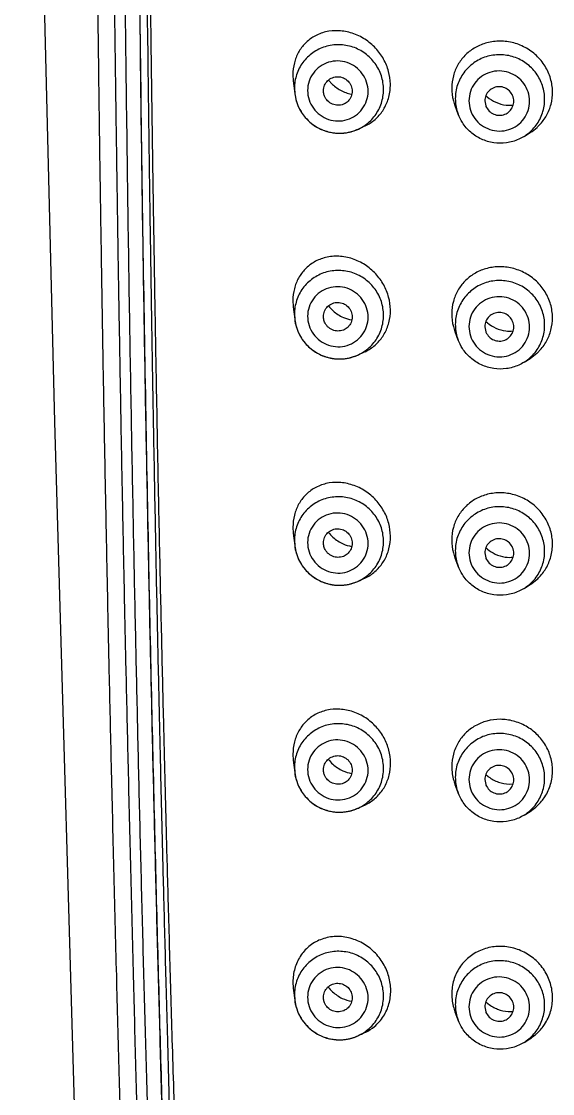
# Model space of a CAD drawing. Header units: millimetres. Extents: x 3631 to 3841, y 294 to 591.
# Drawn here: x 3759.47 to 3773.83, y 474.12 to 503.05 of the extents above; entities that cross this region are included whole.
import ezdxf

# ---------------------------------------------------------------- set-up
doc = ezdxf.new("R2010")
doc.units = ezdxf.units.MM
doc.header["$LTSCALE"] = 0.1
for name, color, linetype in [('HP66100-001', 7, 'Continuous'), ('HP66100-004', 7, 'Continuous'), ('HP66100-005', 7, 'Continuous')]:
    doc.layers.add(name, color=color, linetype=linetype)

msp = doc.modelspace()

# ---------------------------------------------------------------- linework, layer by layer
at = {"layer": 'HP66100-001', "color": 7, "linetype": 'Continuous'}
msp.add_lwpolyline([(3759.475, 531.679), (3759.862, 512.686), (3760.369, 492.246), (3760.99, 470.7), (3761.787, 448.395)], dxfattribs=at)
for points, start_tangent, end_tangent in [([(3761.487, 529.774), (3761.462, 526.938), (3761.446, 524.329), (3761.437, 521.923), (3761.433, 519.703), (3761.434, 517.663), (3761.438, 515.792), (3761.445, 513.989), (3761.455, 512.139), (3761.467, 510.395), (3761.48, 508.754), (3761.495, 507.141), (3761.512, 505.497), (3761.531, 503.779), (3761.553, 502.004), (3761.576, 500.244), (3761.602, 498.449), (3761.633, 496.47), (3761.669, 494.277), (3761.709, 492.014), (3761.751, 489.811), (3761.793, 487.728), (3761.84, 485.509), (3761.898, 482.979), (3761.965, 480.187), (3762.039, 477.3), (3762.108, 474.661), (3762.177, 472.159), (3762.254, 469.583), (3762.35, 466.768), (3762.482, 463.577), (3762.683, 460.006), (3763.02, 456.073), (3763.609, 451.7), (3764.665, 446.848)], (-0.009659, -0.999953), (0.266154, -0.963931)), ([(3761.901, 529.692), (3761.883, 526.855), (3761.872, 524.246), (3761.867, 521.84), (3761.867, 519.62), (3761.872, 517.58), (3761.879, 515.711), (3761.888, 513.908), (3761.901, 512.059), (3761.914, 510.316), (3761.929, 508.677), (3761.945, 507.064), (3761.963, 505.422), (3761.983, 503.705), (3762.006, 501.932), (3762.031, 500.175), (3762.057, 498.383), (3762.088, 496.406), (3762.125, 494.216), (3762.165, 491.957), (3762.207, 489.757), (3762.249, 487.678), (3762.297, 485.463), (3762.355, 482.938), (3762.422, 480.152), (3762.495, 477.27), (3762.565, 474.636), (3762.633, 472.141), (3762.71, 469.571), (3762.805, 466.765), (3762.936, 463.585), (3763.135, 460.031), (3763.468, 456.126), (3764.049, 451.793), (3765.086, 447)], (-0.007497, -0.999972), (0.264755, -0.964316)), ([(3763.48, 459.576), (3763.279, 462.795), (3763.138, 465.922), (3763.036, 468.781), (3762.953, 471.418), (3762.878, 473.959), (3762.806, 476.488), (3762.739, 479.025), (3762.675, 481.556), (3762.617, 484.033), (3762.562, 486.522), (3762.507, 489.183), (3762.452, 492.089), (3762.397, 495.286), (3762.344, 498.818), (3762.294, 502.727), (3762.252, 507.008), (3762.223, 511.643), (3762.212, 516.675), (3762.224, 522.146), (3762.267, 528.101)], (-0.07364, 0.997285), (0.009697, 0.999953)), ([(3763.854, 459.818), (3763.669, 462.827), (3763.529, 465.957), (3763.427, 468.821), (3763.343, 471.462), (3763.268, 474.008), (3763.197, 476.541), (3763.129, 479.083), (3763.066, 481.618), (3763.008, 484.099), (3762.952, 486.592), (3762.898, 489.257), (3762.842, 492.167), (3762.788, 495.368), (3762.734, 498.904), (3762.685, 502.818), (3762.643, 507.104), (3762.613, 511.745), (3762.602, 516.782), (3762.602, 516.852)], (-0.07178, 0.99742), (0.000002, 1)), ([(3763.87, 459.819), (3763.685, 462.743), (3763.548, 465.681), (3763.44, 468.615), (3763.348, 471.53), (3763.261, 474.454), (3763.177, 477.491), (3763.092, 480.756), (3763.006, 484.358), (3762.92, 488.335), (3762.837, 492.685), (3762.759, 497.406), (3762.69, 502.543), (3762.636, 508.155), (3762.608, 513.474)], (-0.073468, 0.997298), (-0.00308, 0.999995))]:
    msp.add_spline(points, degree=3, dxfattribs=dict(at, start_tangent=start_tangent, end_tangent=end_tangent))
at = {"layer": 'HP66100-004', "color": 7, "linetype": 'Continuous'}
for p, q in [((3762.874, 503.298), (3762.884, 502.47)), ((3762.965, 503.299), (3762.975, 502.471)), ((3762.975, 502.471), (3763.026, 498.648)), ((3763.113, 493.388), (3763.115, 493.28))]:
    msp.add_line(p, q, dxfattribs=at)
for points, start_tangent, end_tangent in [([(3762.884, 502.47), (3762.897, 501.341), (3762.926, 499.127), (3762.956, 497.087), (3762.985, 495.191), (3763.015, 493.434), (3763.043, 491.83), (3763.071, 490.36), (3763.097, 488.999), (3763.123, 487.722), (3763.149, 486.514), (3763.174, 485.326), (3763.199, 484.216), (3763.223, 483.204), (3763.245, 482.249), (3763.268, 481.303), (3763.292, 480.318), (3763.32, 479.247), (3763.35, 478.09), (3763.382, 476.89), (3763.417, 475.612), (3763.456, 474.228), (3763.501, 472.71), (3763.551, 471.046), (3763.605, 469.3), (3763.665, 467.519), (3763.732, 465.724), (3763.812, 463.865), (3763.918, 461.835), (3764.062, 459.621)], (0.01159, -0.999933), (0.073262, -0.997313)), ([(3763.026, 498.648), (3763.051, 497.038), (3763.082, 495.143), (3763.113, 493.388)], (0.014767, -0.999891), (0.018173, -0.999835)), ([(3763.115, 493.28), (3763.143, 491.785), (3763.172, 490.316), (3763.2, 488.956), (3763.227, 487.681), (3763.255, 486.474), (3763.282, 485.287), (3763.309, 484.178), (3763.333, 483.168), (3763.358, 482.214), (3763.382, 481.269), (3763.408, 480.285), (3763.438, 479.215), (3763.47, 478.06), (3763.505, 476.861), (3763.542, 475.585), (3763.585, 474.203), (3763.632, 472.687), (3763.686, 471.026), (3763.745, 469.283), (3763.809, 467.505), (3763.881, 465.714), (3763.965, 463.86), (3764.076, 461.836), (3764.228, 459.602)], (0.018243, -0.999834), (0.076198, -0.997093))]:
    msp.add_spline(points, degree=3, dxfattribs=dict(at, start_tangent=start_tangent, end_tangent=end_tangent))
at = {"layer": 'HP66100-005', "color": 7, "linetype": 'Continuous'}
for p, q in [((3766.809, 501.613), (3766.818, 501.452)), ((3766.819, 501.449), (3766.858, 501.112)), ((3766.85, 501.248), (3766.858, 501.113)), ((3766.858, 501.113), (3766.859, 501.103)), ((3766.858, 501.112), (3766.859, 501.103)), ((3767.637, 501.137), (3767.634, 501.183)), ((3768.348, 501.102), (3768.397, 501.092)), ((3766.903, 500.897), (3766.943, 500.787)), ((3766.903, 500.897), (3766.943, 500.787)), ((3771.996, 500.91), (3772.021, 500.773)), ((3772.022, 501.051), (3772.05, 501.026)), ((3772.05, 501.026), (3772.062, 501.016)), ((3767.063, 500.567), (3767.142, 500.464)), ((3767.063, 500.567), (3767.142, 500.465)), ((3771.275, 500.548), (3771.19, 500.772)), ((3767.312, 500.3), (3767.424, 500.222)), ((3767.313, 500.301), (3767.425, 500.223)), ((3768.758, 500.234), (3768.578, 500.15)), ((3768.75, 500.248), (3768.762, 500.256)), ((3768.76, 500.234), (3768.831, 500.271)), ((3773.057, 499.952), (3773.222, 500.055)), ((3766.809, 495.52), (3766.819, 495.357)), ((3766.819, 495.355), (3766.858, 495.019)), ((3766.85, 495.156), (3766.858, 495.021)), ((3766.858, 495.021), (3766.859, 495.011)), ((3766.858, 495.019), (3766.859, 495.011)), ((3767.637, 495.045), (3767.634, 495.09)), ((3766.903, 494.805), (3766.943, 494.695)), ((3766.903, 494.805), (3766.943, 494.695)), ((3771.996, 494.817), (3772.021, 494.68)), ((3772.022, 494.958), (3772.048, 494.935)), ((3772.048, 494.935), (3772.063, 494.922)), ((3767.063, 494.475), (3767.142, 494.372)), ((3767.063, 494.474), (3767.142, 494.372)), ((3771.275, 494.456), (3771.19, 494.678)), ((3767.312, 494.208), (3767.424, 494.129)), ((3767.313, 494.209), (3767.425, 494.13)), ((3768.748, 494.155), (3768.762, 494.164)), ((3768.758, 494.141), (3768.832, 494.179)), ((3768.756, 494.141), (3768.578, 494.057)), ((3773.057, 493.859), (3773.22, 493.961)), ((3766.81, 489.409), (3766.819, 489.247)), ((3766.819, 489.245), (3766.858, 488.912)), ((3766.85, 489.049), (3766.858, 488.914)), ((3767.637, 488.938), (3767.634, 488.983)), ((3766.858, 488.914), (3766.859, 488.903)), ((3766.858, 488.912), (3766.859, 488.903)), ((3766.903, 488.698), (3766.943, 488.587)), ((3766.903, 488.698), (3766.943, 488.587)), ((3771.996, 488.712), (3772.021, 488.575)), ((3772.022, 488.852), (3772.04, 488.836)), ((3772.04, 488.836), (3772.063, 488.816)), ((3767.063, 488.367), (3767.142, 488.265)), ((3767.063, 488.367), (3767.142, 488.265)), ((3771.275, 488.351), (3771.191, 488.573)), ((3767.312, 488.101), (3767.424, 488.022)), ((3767.313, 488.102), (3767.425, 488.023)), ((3768.755, 488.033), (3768.578, 487.95)), ((3768.747, 488.046), (3768.762, 488.057)), ((3768.756, 488.033), (3768.825, 488.068)), ((3773.057, 487.754), (3773.219, 487.856)), ((3766.81, 483.282), (3766.82, 483.12)), ((3766.82, 483.118), (3766.858, 482.789)), ((3766.85, 482.926), (3766.858, 482.791)), ((3766.858, 482.791), (3766.859, 482.78)), ((3766.858, 482.789), (3766.859, 482.78)), ((3766.903, 482.575), (3766.943, 482.464)), ((3766.903, 482.575), (3766.943, 482.464)), ((3767.637, 482.815), (3767.634, 482.86)), ((3771.996, 482.595), (3772.021, 482.458)), ((3772.019, 482.736), (3772.085, 482.68)), ((3772.085, 482.68), (3772.096, 482.671)), ((3771.275, 482.234), (3771.191, 482.454)), ((3772.657, 482.474), (3772.757, 482.478)), ((3767.063, 482.245), (3767.142, 482.142)), ((3767.063, 482.244), (3767.142, 482.142)), ((3767.312, 481.978), (3767.424, 481.899)), ((3767.313, 481.979), (3767.425, 481.9)), ((3768.753, 481.909), (3768.578, 481.827)), ((3768.746, 481.923), (3768.762, 481.934)), ((3768.754, 481.909), (3768.831, 481.949)), ((3773.057, 481.637), (3773.217, 481.738)), ((3766.811, 477.134), (3766.82, 476.97)), ((3766.82, 476.969), (3766.858, 476.647)), ((3766.85, 476.784), (3766.858, 476.649)), ((3766.858, 476.649), (3766.859, 476.638)), ((3766.858, 476.647), (3766.859, 476.638)), ((3767.637, 476.673), (3767.634, 476.718)), ((3772.019, 476.602), (3772.085, 476.545)), ((3766.903, 476.433), (3766.943, 476.322)), ((3766.903, 476.433), (3766.943, 476.322)), ((3771.275, 476.1), (3771.192, 476.318)), ((3771.996, 476.462), (3772.021, 476.325)), ((3767.063, 476.102), (3767.142, 476)), ((3767.063, 476.102), (3767.142, 476)), ((3767.312, 475.836), (3767.424, 475.757)), ((3767.313, 475.836), (3767.425, 475.758)), ((3768.751, 475.766), (3768.578, 475.685)), ((3768.744, 475.779), (3768.762, 475.792)), ((3768.751, 475.766), (3768.776, 475.777)), ((3773.057, 475.503), (3773.215, 475.603))]:
    msp.add_line(p, q, dxfattribs=at)
for points, start_tangent, end_tangent in [([(3769.443, 501.364), (3769.394, 501.706), (3769.258, 502.037), (3769.042, 502.331), (3768.756, 502.571), (3768.413, 502.735), (3768.048, 502.803), (3767.692, 502.771), (3767.385, 502.649), (3767.141, 502.46), (3766.962, 502.22), (3766.849, 501.933), (3766.809, 501.613)], (-0.016548, 0.999863), (-0.001626, -0.999999)), ([(3769.258, 501.215), (3769.199, 501.585), (3769.028, 501.92), (3768.762, 502.188), (3768.426, 502.362), (3768.054, 502.426), (3767.682, 502.372), (3767.346, 502.207), (3767.08, 501.947), (3766.909, 501.616), (3766.866, 501.442)], (0, 1), (-0.164073, -0.986448)), ([(3773.824, 501.161), (3773.77, 501.513), (3773.622, 501.845), (3773.387, 502.132), (3773.082, 502.351), (3772.729, 502.484), (3772.363, 502.522), (3772.01, 502.466), (3771.704, 502.33), (3771.453, 502.131), (3771.266, 501.883), (3771.145, 501.59), (3771.101, 501.26)], (-0.014047, 0.999901), (-0.004928, -0.999988)), ([(3768.841, 501.166), (3768.801, 501.416), (3768.685, 501.644), (3768.504, 501.826), (3768.277, 501.944), (3768.024, 501.987), (3767.771, 501.951), (3767.543, 501.839), (3767.362, 501.662), (3767.246, 501.438), (3767.206, 501.189)], (0, 1), (0, -1)), ([(3773.611, 500.951), (3773.552, 501.321), (3773.381, 501.655), (3773.114, 501.921), (3772.777, 502.094), (3772.404, 502.155), (3772.031, 502.1), (3771.695, 501.933), (3771.428, 501.671), (3771.256, 501.34), (3771.197, 500.971)], (0, 1), (0, -1)), ([(3773.205, 500.9), (3773.165, 501.15), (3773.049, 501.377), (3772.868, 501.558), (3772.639, 501.675), (3772.386, 501.717), (3772.132, 501.679), (3771.904, 501.565), (3771.723, 501.387), (3771.607, 501.162), (3771.567, 500.913)], (0, 1), (0, -1)), ([(3766.866, 501.442), (3766.85, 501.248)], (-0.164073, -0.986448), (0, -1)), ([(3767.634, 501.183), (3767.664, 501.33), (3767.748, 501.454), (3767.875, 501.536), (3768.024, 501.563), (3768.172, 501.532), (3768.299, 501.446), (3768.383, 501.32), (3768.413, 501.172)], (0, 1), (0, -1)), ([(3767.774, 501.47), (3767.827, 501.409), (3768.062, 501.218), (3768.348, 501.102)], (0.62882, -0.777551), (0.974433, -0.22468)), ([(3766.859, 501.103), (3766.899, 500.911), (3766.903, 500.897)], (0.122712, -0.992442), (0.293395, -0.955991)), ([(3766.859, 501.103), (3766.903, 500.897)], (0.122926, -0.992416), (0.294043, -0.955792)), ([(3767.206, 501.189), (3767.246, 500.939), (3767.362, 500.711), (3767.543, 500.529), (3767.77, 500.411), (3768.023, 500.367), (3768.276, 500.404), (3768.504, 500.516), (3768.685, 500.693), (3768.801, 500.917), (3768.841, 501.166)], (0, -1), (0, 1)), ([(3768.193, 500.828), (3768.172, 500.819), (3768.024, 500.792), (3767.875, 500.823), (3767.748, 500.908), (3767.664, 501.035), (3767.637, 501.137)], (-0.906768, -0.421631), (-0.119664, 0.992814)), ([(3768.413, 501.172), (3768.383, 501.025), (3768.299, 500.901), (3768.193, 500.828)], (0, -1), (-0.906768, -0.421631)), ([(3768.762, 500.256), (3769.028, 500.517), (3769.199, 500.847), (3769.258, 501.215)], (0.816606, 0.577195), (0, 1)), ([(3768.831, 500.271), (3769.088, 500.464), (3769.277, 500.709), (3769.4, 501.01), (3769.443, 501.364)], (0.874731, 0.484609), (-0.016548, 0.999863)), ([(3771.101, 501.26), (3771.145, 500.912), (3771.19, 500.773)], (-0.004928, -0.999988), (0.355399, -0.934715)), ([(3772.776, 500.903), (3772.746, 501.051), (3772.662, 501.177), (3772.535, 501.262), (3772.386, 501.293), (3772.237, 501.264), (3772.11, 501.182), (3772.026, 501.057), (3771.996, 500.91)], (0, 1), (0, -1)), ([(3773.405, 500.194), (3773.472, 500.26), (3773.662, 500.518), (3773.783, 500.82), (3773.824, 501.161)], (0.739788, 0.67284), (-0.014047, 0.999901)), ([(3771.197, 500.971), (3771.256, 500.602), (3771.275, 500.548)], (0, -1), (0.356027, -0.934476)), ([(3771.567, 500.913), (3771.607, 500.663), (3771.723, 500.436), (3771.904, 500.255), (3772.133, 500.138), (3772.386, 500.097), (3772.64, 500.134), (3772.868, 500.248), (3773.049, 500.426), (3773.165, 500.651), (3773.205, 500.9)], (0, -1), (0, 1)), ([(3772.062, 501.016), (3772.295, 500.871), (3772.571, 500.796), (3772.757, 500.794)], (0.767397, -0.641172), (0.99591, 0.090346)), ([(3772.597, 500.58), (3772.662, 500.632), (3772.746, 500.756), (3772.776, 500.903)], (0.847168, 0.531325), (0, 1)), ([(3773.057, 499.952), (3773.114, 499.99), (3773.381, 500.252), (3773.552, 500.583), (3773.611, 500.951)], (0.847246, 0.531201), (0, 1)), ([(3766.943, 500.787), (3767.042, 500.598), (3767.063, 500.567)], (0.385226, -0.922822), (0.566922, -0.823772)), ([(3766.943, 500.787), (3767.063, 500.567)], (0.386442, -0.922314), (0.567957, -0.823058)), ([(3773.057, 499.952), (3772.91, 499.873), (3772.579, 499.778), (3772.234, 499.78), (3771.903, 499.879), (3771.613, 500.065), (3771.388, 500.325), (3771.275, 500.548)], (-0.847189, -0.531291), (-0.356526, 0.934285)), ([(3772.021, 500.773), (3772.026, 500.762), (3772.11, 500.636), (3772.237, 500.551), (3772.386, 500.521), (3772.535, 500.549), (3772.597, 500.58)], (0.355788, -0.934567), (0.847168, 0.531325)), ([(3767.142, 500.465), (3767.313, 500.301)], (0.65207, -0.758158), (0.785288, -0.619131)), ([(3767.142, 500.464), (3767.268, 500.337), (3767.312, 500.3)], (0.650894, -0.759169), (0.785122, -0.619341)), ([(3767.424, 500.222), (3767.558, 500.15), (3767.629, 500.12)], (0.849187, -0.528093), (0.932658, -0.360763)), ([(3767.425, 500.223), (3767.629, 500.121)], (0.849414, -0.527727), (0.932317, -0.361642)), ([(3768.578, 500.15), (3768.75, 500.248)], (0.906571, 0.422052), (0.823549, 0.567245)), ([(3767.629, 500.121), (3767.682, 500.102), (3767.765, 500.077)], (0.932317, -0.361642), (0.968232, -0.250053)), ([(3767.629, 500.12), (3767.765, 500.076)], (0.932658, -0.360763), (0.968401, -0.249399)), ([(3767.765, 500.077), (3767.982, 500.041)], (0.968232, -0.250053), (0.997329, -0.073039)), ([(3767.765, 500.076), (3767.888, 500.051), (3767.982, 500.041)], (0.968401, -0.249399), (0.99746, -0.071224)), ([(3767.982, 500.041), (3768.132, 500.039)], (0.99746, -0.071224), (0.998649, 0.051967)), ([(3767.982, 500.041), (3768.054, 500.038), (3768.132, 500.04)], (0.997329, -0.073039), (0.998703, 0.050912)), ([(3768.132, 500.039), (3768.232, 500.048), (3768.336, 500.067)], (0.998649, 0.051967), (0.975377, 0.220544)), ([(3768.132, 500.04), (3768.336, 500.067)], (0.998703, 0.050912), (0.975715, 0.219044)), ([(3768.336, 500.067), (3768.562, 500.142), (3768.578, 500.15)], (0.975377, 0.220544), (0.906563, 0.42207)), ([(3768.336, 500.067), (3768.426, 500.091), (3768.578, 500.15)], (0.975715, 0.219044), (0.906643, 0.421899)), ([(3773.222, 500.055), (3773.405, 500.194)], (0.847101, 0.531432), (0.739788, 0.67284)), ([(3769.444, 495.272), (3769.396, 495.612), (3769.262, 495.944), (3769.046, 496.241), (3768.759, 496.483), (3768.416, 496.648), (3768.05, 496.716), (3767.693, 496.683), (3767.386, 496.56), (3767.142, 496.37), (3766.963, 496.129), (3766.849, 495.841), (3766.809, 495.52)], (-0.013901, 0.999903), (-0.001325, -0.999999)), ([(3769.258, 495.123), (3769.199, 495.493), (3769.028, 495.828), (3768.762, 496.096), (3768.426, 496.27), (3768.054, 496.333), (3767.682, 496.28), (3767.346, 496.115), (3767.08, 495.855), (3766.909, 495.524), (3766.866, 495.348)], (0, 1), (-0.162581, -0.986695)), ([(3773.823, 495.068), (3773.771, 495.42), (3773.624, 495.753), (3773.389, 496.041), (3773.085, 496.26), (3772.733, 496.395), (3772.367, 496.434), (3772.015, 496.379), (3771.707, 496.244), (3771.455, 496.044), (3771.267, 495.794), (3771.145, 495.5), (3771.1, 495.168)], (-0.012037, 0.999928), (-0.004185, -0.999991)), ([(3768.841, 495.074), (3768.801, 495.323), (3768.685, 495.551), (3768.504, 495.733), (3768.277, 495.852), (3768.024, 495.895), (3767.771, 495.859), (3767.543, 495.747), (3767.362, 495.57), (3767.246, 495.345), (3767.206, 495.096)], (0, 1), (0, -1)), ([(3773.611, 494.859), (3773.552, 495.228), (3773.381, 495.562), (3773.114, 495.829), (3772.777, 496.001), (3772.404, 496.062), (3772.031, 496.007), (3771.695, 495.84), (3771.428, 495.578), (3771.256, 495.247), (3771.197, 494.879)], (0, 1), (0, -1)), ([(3773.205, 494.807), (3773.165, 495.057), (3773.049, 495.284), (3772.868, 495.465), (3772.639, 495.582), (3772.386, 495.624), (3772.132, 495.586), (3771.904, 495.473), (3771.723, 495.295), (3771.607, 495.069), (3771.567, 494.821)], (0, 1), (0, -1)), ([(3766.866, 495.348), (3766.85, 495.156)], (-0.162581, -0.986695), (0, -1)), ([(3767.634, 495.09), (3767.664, 495.238), (3767.748, 495.362), (3767.875, 495.444), (3768.024, 495.471), (3768.172, 495.439), (3768.299, 495.354), (3768.383, 495.228), (3768.413, 495.08)], (0, 1), (0, -1)), ([(3767.772, 495.376), (3767.893, 495.248), (3768.173, 495.066), (3768.393, 494.998)], (0.627225, -0.778839), (0.985003, -0.172539)), ([(3767.206, 495.096), (3767.246, 494.847), (3767.362, 494.619), (3767.543, 494.437), (3767.77, 494.318), (3768.023, 494.275), (3768.276, 494.311), (3768.504, 494.423), (3768.685, 494.6), (3768.801, 494.825), (3768.841, 495.074)], (0, -1), (0, 1)), ([(3768.193, 494.735), (3768.172, 494.727), (3768.024, 494.699), (3767.875, 494.731), (3767.748, 494.816), (3767.664, 494.942), (3767.637, 495.045)], (-0.906768, -0.421631), (-0.119664, 0.992814)), ([(3768.413, 495.08), (3768.383, 494.932), (3768.299, 494.808), (3768.193, 494.735)], (0, -1), (-0.906768, -0.421631)), ([(3768.762, 494.164), (3769.028, 494.425), (3769.199, 494.755), (3769.258, 495.123)], (0.816606, 0.577195), (0, 1)), ([(3768.832, 494.179), (3769.09, 494.374), (3769.279, 494.622), (3769.401, 494.922), (3769.444, 495.272)], (0.873561, 0.486714), (-0.013901, 0.999903)), ([(3771.1, 495.168), (3771.145, 494.819), (3771.19, 494.68)], (-0.004185, -0.999991), (0.355462, -0.934691)), ([(3772.776, 494.811), (3772.746, 494.959), (3772.662, 495.085), (3772.535, 495.169), (3772.386, 495.2), (3772.237, 495.172), (3772.11, 495.089), (3772.026, 494.965), (3771.996, 494.817)], (0, 1), (0, -1)), ([(3773.402, 494.1), (3773.466, 494.162), (3773.659, 494.422), (3773.781, 494.726), (3773.823, 495.068)], (0.740439, 0.672123), (-0.012037, 0.999928)), ([(3766.859, 495.011), (3766.899, 494.818), (3766.903, 494.805)], (0.122712, -0.992442), (0.293395, -0.955991)), ([(3766.859, 495.011), (3766.903, 494.805)], (0.122926, -0.992416), (0.294043, -0.955792)), ([(3771.197, 494.879), (3771.256, 494.509), (3771.275, 494.456)], (0, -1), (0.356027, -0.934476)), ([(3771.567, 494.821), (3771.607, 494.571), (3771.723, 494.344), (3771.904, 494.163), (3772.133, 494.046), (3772.386, 494.004), (3772.64, 494.042), (3772.868, 494.155), (3773.049, 494.333), (3773.165, 494.559), (3773.205, 494.807)], (0, -1), (0, 1)), ([(3772.063, 494.922), (3772.29, 494.78), (3772.563, 494.704), (3772.756, 494.701)], (0.767174, -0.641439), (0.995857, 0.090929)), ([(3772.597, 494.488), (3772.662, 494.539), (3772.746, 494.663), (3772.776, 494.811)], (0.847168, 0.531325), (0, 1)), ([(3773.057, 493.859), (3773.114, 493.897), (3773.381, 494.159), (3773.552, 494.49), (3773.611, 494.859)], (0.847246, 0.531201), (0, 1)), ([(3766.943, 494.695), (3767.042, 494.506), (3767.063, 494.474)], (0.385226, -0.922822), (0.566922, -0.823772)), ([(3766.943, 494.695), (3767.063, 494.475)], (0.386442, -0.922314), (0.567957, -0.823058)), ([(3773.057, 493.859), (3772.91, 493.78), (3772.579, 493.686), (3772.234, 493.687), (3771.903, 493.786), (3771.613, 493.973), (3771.388, 494.232), (3771.275, 494.455)], (-0.847189, -0.531291), (-0.356526, 0.934285)), ([(3772.021, 494.68), (3772.026, 494.669), (3772.11, 494.543), (3772.237, 494.459), (3772.386, 494.428), (3772.535, 494.456), (3772.597, 494.488)], (0.355788, -0.934567), (0.847168, 0.531325)), ([(3767.142, 494.372), (3767.268, 494.245), (3767.312, 494.208)], (0.650894, -0.759169), (0.785122, -0.619341)), ([(3767.142, 494.372), (3767.313, 494.209)], (0.65207, -0.758158), (0.785288, -0.619131)), ([(3768.578, 494.058), (3768.748, 494.155)], (0.906571, 0.422052), (0.824599, 0.565717)), ([(3767.424, 494.129), (3767.558, 494.057), (3767.629, 494.027)], (0.849187, -0.528093), (0.932658, -0.360763)), ([(3767.425, 494.13), (3767.629, 494.028)], (0.849414, -0.527727), (0.932317, -0.361642)), ([(3767.629, 494.028), (3767.682, 494.009), (3767.765, 493.984)], (0.932317, -0.361642), (0.968232, -0.250053)), ([(3767.629, 494.027), (3767.765, 493.984)], (0.932658, -0.360763), (0.968401, -0.249399)), ([(3767.765, 493.984), (3767.888, 493.959), (3767.982, 493.948)], (0.968401, -0.249399), (0.99746, -0.071224)), ([(3767.765, 493.984), (3767.982, 493.949)], (0.968232, -0.250053), (0.997329, -0.073039)), ([(3767.982, 493.949), (3768.054, 493.946), (3768.132, 493.947)], (0.997329, -0.073039), (0.998703, 0.050912)), ([(3767.982, 493.948), (3768.132, 493.947)], (0.99746, -0.071224), (0.998649, 0.051967)), ([(3768.132, 493.947), (3768.232, 493.956), (3768.336, 493.975)], (0.998649, 0.051967), (0.975377, 0.220544)), ([(3768.132, 493.947), (3768.336, 493.975)], (0.998703, 0.050912), (0.975715, 0.219044)), ([(3768.336, 493.975), (3768.562, 494.05), (3768.578, 494.057)], (0.975377, 0.220544), (0.906563, 0.42207)), ([(3768.336, 493.975), (3768.426, 493.999), (3768.578, 494.057)], (0.975715, 0.219044), (0.906643, 0.421899)), ([(3773.22, 493.962), (3773.402, 494.1)], (0.847033, 0.53154), (0.740439, 0.672123)), ([(3769.445, 489.166), (3769.399, 489.507), (3769.266, 489.838), (3769.051, 490.136), (3768.764, 490.379), (3768.422, 490.544), (3768.059, 490.613), (3767.703, 490.581), (3767.394, 490.46), (3767.147, 490.269), (3766.965, 490.025), (3766.85, 489.733), (3766.81, 489.409)], (-0.01131, 0.999936), (-0.001016, -0.999999)), ([(3769.258, 489.016), (3769.199, 489.386), (3769.028, 489.721), (3768.762, 489.989), (3768.426, 490.163), (3768.054, 490.226), (3767.682, 490.173), (3767.346, 490.008), (3767.08, 489.747), (3766.909, 489.417), (3766.865, 489.238)], (0, 1), (-0.160118, -0.987098)), ([(3773.823, 488.963), (3773.771, 489.316), (3773.626, 489.648), (3773.394, 489.935), (3773.094, 490.155), (3772.744, 490.292), (3772.381, 490.333), (3772.028, 490.282), (3771.718, 490.149), (3771.462, 489.949), (3771.269, 489.696), (3771.145, 489.397), (3771.1, 489.063)], (-0.010153, 0.999948), (-0.003472, -0.999994)), ([(3773.611, 488.754), (3773.552, 489.123), (3773.381, 489.458), (3773.114, 489.724), (3772.777, 489.896), (3772.404, 489.958), (3772.031, 489.902), (3771.695, 489.735), (3771.428, 489.474), (3771.256, 489.142), (3771.197, 488.774)], (0, 1), (0, -1)), ([(3768.841, 488.967), (3768.801, 489.216), (3768.685, 489.444), (3768.504, 489.626), (3768.277, 489.745), (3768.024, 489.788), (3767.771, 489.752), (3767.543, 489.64), (3767.362, 489.463), (3767.246, 489.238), (3767.206, 488.989)], (0, 1), (0, -1)), ([(3773.205, 488.702), (3773.165, 488.952), (3773.049, 489.18), (3772.868, 489.36), (3772.639, 489.478), (3772.386, 489.519), (3772.132, 489.481), (3771.904, 489.368), (3771.723, 489.19), (3771.607, 488.964), (3771.567, 488.716)], (0, 1), (0, -1)), ([(3766.865, 489.238), (3766.85, 489.049)], (-0.160118, -0.987098), (0, -1)), ([(3767.634, 488.983), (3767.664, 489.13), (3767.748, 489.254), (3767.875, 489.336), (3768.024, 489.364), (3768.172, 489.332), (3768.299, 489.247), (3768.383, 489.121), (3768.413, 488.972)], (0, 1), (0, -1)), ([(3767.77, 489.267), (3767.892, 489.137), (3768.169, 488.956), (3768.393, 488.888)], (0.624787, -0.780795), (0.985655, -0.168773)), ([(3767.206, 488.989), (3767.246, 488.74), (3767.362, 488.512), (3767.543, 488.329), (3767.77, 488.211), (3768.023, 488.168), (3768.276, 488.204), (3768.504, 488.316), (3768.685, 488.493), (3768.801, 488.718), (3768.841, 488.967)], (0, -1), (0, 1)), ([(3768.193, 488.628), (3768.172, 488.619), (3768.024, 488.592), (3767.875, 488.623), (3767.748, 488.709), (3767.664, 488.835), (3767.637, 488.938)], (-0.906768, -0.421631), (-0.119664, 0.992814)), ([(3768.413, 488.972), (3768.383, 488.825), (3768.299, 488.701), (3768.193, 488.628)], (0, -1), (-0.906768, -0.421631)), ([(3768.762, 488.057), (3769.028, 488.317), (3769.199, 488.648), (3769.258, 489.016)], (0.816606, 0.577195), (0, 1)), ([(3768.825, 488.068), (3769.087, 488.265), (3769.28, 488.516), (3769.403, 488.819), (3769.445, 489.166)], (0.87625, 0.481857), (-0.01131, 0.999936)), ([(3771.1, 489.063), (3771.145, 488.717), (3771.19, 488.574)], (-0.003472, -0.999994), (0.355496, -0.934678)), ([(3772.776, 488.706), (3772.746, 488.854), (3772.662, 488.98), (3772.535, 489.064), (3772.386, 489.095), (3772.237, 489.067), (3772.11, 488.984), (3772.026, 488.86), (3771.996, 488.712)], (0, 1), (0, -1)), ([(3773.399, 487.992), (3773.446, 488.036), (3773.645, 488.294), (3773.777, 488.608), (3773.823, 488.963)], (0.741861, 0.670554), (-0.010153, 0.999948)), ([(3766.859, 488.903), (3766.899, 488.711), (3766.903, 488.698)], (0.122712, -0.992442), (0.293395, -0.955991)), ([(3766.859, 488.903), (3766.903, 488.698)], (0.122926, -0.992416), (0.294043, -0.955792)), ([(3771.197, 488.774), (3771.256, 488.404), (3771.275, 488.351)], (0, -1), (0.356027, -0.934476)), ([(3771.567, 488.716), (3771.607, 488.466), (3771.723, 488.239), (3771.904, 488.058), (3772.133, 487.941), (3772.386, 487.899), (3772.64, 487.937), (3772.868, 488.05), (3773.049, 488.229), (3773.165, 488.454), (3773.205, 488.702)], (0, -1), (0, 1)), ([(3772.063, 488.816), (3772.275, 488.681), (3772.544, 488.601), (3772.756, 488.596)], (0.767607, -0.640921), (0.995813, 0.09141)), ([(3772.597, 488.383), (3772.662, 488.434), (3772.746, 488.559), (3772.776, 488.706)], (0.847168, 0.531325), (0, 1)), ([(3773.057, 487.754), (3773.114, 487.792), (3773.381, 488.054), (3773.552, 488.385), (3773.611, 488.754)], (0.847246, 0.531201), (0, 1)), ([(3766.943, 488.587), (3767.042, 488.398), (3767.063, 488.367)], (0.385226, -0.922822), (0.566922, -0.823772)), ([(3766.943, 488.587), (3767.063, 488.367)], (0.386442, -0.922314), (0.567957, -0.823058)), ([(3772.021, 488.575), (3772.026, 488.564), (3772.11, 488.439), (3772.237, 488.354), (3772.386, 488.323), (3772.535, 488.351), (3772.597, 488.383)], (0.355788, -0.934567), (0.847168, 0.531325)), ([(3767.142, 488.265), (3767.268, 488.138), (3767.312, 488.101)], (0.650894, -0.759169), (0.785122, -0.619341)), ([(3767.142, 488.265), (3767.313, 488.102)], (0.652071, -0.758158), (0.785288, -0.619131)), ([(3773.057, 487.754), (3772.91, 487.676), (3772.579, 487.581), (3772.234, 487.583), (3771.903, 487.681), (3771.613, 487.868), (3771.388, 488.127), (3771.275, 488.35)], (-0.847189, -0.531291), (-0.356526, 0.934285)), ([(3767.424, 488.022), (3767.558, 487.95), (3767.629, 487.92)], (0.849187, -0.528093), (0.932658, -0.360763)), ([(3767.425, 488.023), (3767.629, 487.921)], (0.849414, -0.527727), (0.932317, -0.361642)), ([(3767.629, 487.921), (3767.682, 487.902), (3767.765, 487.877)], (0.932317, -0.361642), (0.968232, -0.250053)), ([(3767.629, 487.92), (3767.765, 487.876)], (0.932658, -0.360763), (0.968401, -0.249399)), ([(3767.765, 487.877), (3767.982, 487.842)], (0.968232, -0.250053), (0.997329, -0.073039)), ([(3767.765, 487.876), (3767.888, 487.851), (3767.982, 487.841)], (0.968401, -0.249399), (0.99746, -0.071224)), ([(3767.982, 487.842), (3768.054, 487.838), (3768.132, 487.84)], (0.997329, -0.073039), (0.998703, 0.050912)), ([(3767.982, 487.841), (3768.132, 487.84)], (0.99746, -0.071224), (0.998649, 0.051967)), ([(3768.132, 487.84), (3768.232, 487.849), (3768.336, 487.868)], (0.998649, 0.051967), (0.975377, 0.220544)), ([(3768.132, 487.84), (3768.336, 487.868)], (0.998703, 0.050912), (0.975715, 0.219044)), ([(3768.336, 487.868), (3768.562, 487.943), (3768.578, 487.95)], (0.975377, 0.220544), (0.906563, 0.42207)), ([(3768.336, 487.868), (3768.426, 487.892), (3768.578, 487.95)], (0.975715, 0.219044), (0.906643, 0.421899)), ([(3768.578, 487.95), (3768.747, 488.046)], (0.906571, 0.422052), (0.825463, 0.564456)), ([(3773.219, 487.856), (3773.399, 487.992)], (0.846809, 0.531897), (0.741861, 0.670554)), ([(3769.449, 483.046), (3769.403, 483.388), (3769.272, 483.718), (3769.059, 484.015), (3768.776, 484.257), (3768.439, 484.423), (3768.079, 484.494), (3767.724, 484.466), (3767.412, 484.348), (3767.157, 484.156), (3766.97, 483.908), (3766.851, 483.61), (3766.81, 483.282)], (-0.008437, 0.999964), (-0.000673, -1)), ([(3769.258, 482.893), (3769.199, 483.263), (3769.028, 483.598), (3768.762, 483.866), (3768.426, 484.04), (3768.054, 484.103), (3767.682, 484.05), (3767.346, 483.885), (3767.08, 483.624), (3766.909, 483.294), (3766.864, 483.11)], (0, 1), (-0.156448, -0.987686)), ([(3773.823, 482.846), (3773.773, 483.198), (3773.63, 483.528), (3773.403, 483.814), (3773.108, 484.035), (3772.765, 484.174), (3772.405, 484.221), (3772.053, 484.175), (3771.737, 484.046), (3771.473, 483.846), (3771.274, 483.588), (3771.146, 483.283), (3771.101, 482.945)], (-0.008026, 0.999968), (-0.002675, -0.999996)), ([(3773.611, 482.637), (3773.552, 483.006), (3773.381, 483.34), (3773.114, 483.607), (3772.777, 483.779), (3772.404, 483.84), (3772.031, 483.785), (3771.695, 483.618), (3771.428, 483.356), (3771.256, 483.025), (3771.197, 482.657)], (0, 1), (0, -1)), ([(3768.841, 482.844), (3768.801, 483.093), (3768.685, 483.321), (3768.504, 483.503), (3768.277, 483.622), (3768.024, 483.665), (3767.771, 483.629), (3767.543, 483.517), (3767.362, 483.34), (3767.246, 483.115), (3767.206, 482.866)], (0, 1), (0, -1)), ([(3767.634, 482.86), (3767.664, 483.007), (3767.748, 483.132), (3767.875, 483.213), (3768.024, 483.241), (3768.172, 483.209), (3768.299, 483.124), (3768.383, 482.998), (3768.413, 482.85)], (0, 1), (0, -1)), ([(3773.205, 482.585), (3773.165, 482.835), (3773.049, 483.062), (3772.868, 483.243), (3772.639, 483.36), (3772.386, 483.402), (3772.132, 483.364), (3771.904, 483.251), (3771.723, 483.073), (3771.607, 482.847), (3771.567, 482.599)], (0, 1), (0, -1)), ([(3766.864, 483.11), (3766.85, 482.926)], (-0.156448, -0.987686), (0, -1)), ([(3767.206, 482.866), (3767.246, 482.617), (3767.362, 482.389), (3767.543, 482.207), (3767.77, 482.088), (3768.023, 482.045), (3768.276, 482.081), (3768.504, 482.193), (3768.685, 482.37), (3768.801, 482.595), (3768.841, 482.844)], (0, -1), (0, 1)), ([(3767.766, 483.142), (3767.888, 483.011), (3768.157, 482.834), (3768.391, 482.762)], (0.621559, -0.783368), (0.98639, -0.164425)), ([(3768.762, 481.934), (3769.028, 482.194), (3769.199, 482.525), (3769.258, 482.893)], (0.816606, 0.577195), (0, 1)), ([(3768.831, 481.949), (3769.096, 482.151), (3769.291, 482.412), (3769.41, 482.716), (3769.449, 483.046)], (0.873034, 0.487658), (-0.008437, 0.999964)), ([(3771.101, 482.945), (3771.154, 482.567), (3771.191, 482.455)], (-0.002675, -0.999996), (0.355675, -0.93461)), ([(3772.776, 482.589), (3772.746, 482.737), (3772.662, 482.863), (3772.535, 482.947), (3772.386, 482.978), (3772.237, 482.95), (3772.11, 482.867), (3772.026, 482.743), (3771.996, 482.595)], (0, 1), (0, -1)), ([(3766.859, 482.78), (3766.899, 482.588), (3766.903, 482.575)], (0.122712, -0.992442), (0.293395, -0.955991)), ([(3766.859, 482.78), (3766.903, 482.575)], (0.122926, -0.992416), (0.294043, -0.955792)), ([(3768.193, 482.505), (3768.172, 482.496), (3768.024, 482.469), (3767.875, 482.5), (3767.748, 482.586), (3767.664, 482.712), (3767.637, 482.815)], (-0.906768, -0.421631), (-0.119664, 0.992814)), ([(3768.413, 482.85), (3768.383, 482.702), (3768.299, 482.578), (3768.193, 482.505)], (0, -1), (-0.906768, -0.421631)), ([(3771.197, 482.657), (3771.256, 482.287), (3771.275, 482.234)], (0, -1), (0.356027, -0.934476)), ([(3771.567, 482.599), (3771.607, 482.349), (3771.723, 482.122), (3771.904, 481.941), (3772.133, 481.824), (3772.386, 481.782), (3772.64, 481.82), (3772.868, 481.933), (3773.049, 482.111), (3773.165, 482.337), (3773.205, 482.585)], (0, -1), (0, 1)), ([(3772.096, 482.671), (3772.362, 482.527), (3772.657, 482.474)], (0.794059, -0.607841), (0.999883, -0.015298)), ([(3772.597, 482.266), (3772.662, 482.317), (3772.746, 482.441), (3772.776, 482.589)], (0.847168, 0.531325), (0, 1)), ([(3773.057, 481.637), (3773.114, 481.675), (3773.381, 481.937), (3773.552, 482.268), (3773.611, 482.637)], (0.847246, 0.531201), (0, 1)), ([(3773.42, 481.895), (3773.618, 482.134), (3773.772, 482.472), (3773.823, 482.846)], (0.725599, 0.688117), (-0.008026, 0.999968)), ([(3766.943, 482.464), (3767.042, 482.276), (3767.063, 482.244)], (0.385226, -0.922822), (0.566922, -0.823772)), ([(3766.943, 482.464), (3767.063, 482.245)], (0.386442, -0.922314), (0.567957, -0.823058)), ([(3772.021, 482.458), (3772.026, 482.447), (3772.11, 482.321), (3772.237, 482.237), (3772.386, 482.206), (3772.535, 482.234), (3772.597, 482.266)], (0.355788, -0.934567), (0.847168, 0.531325)), ([(3767.142, 482.142), (3767.268, 482.015), (3767.312, 481.978)], (0.650894, -0.759169), (0.785122, -0.619341)), ([(3767.142, 482.142), (3767.313, 481.979)], (0.652071, -0.758158), (0.785288, -0.619131)), ([(3773.057, 481.637), (3772.91, 481.558), (3772.579, 481.464), (3772.234, 481.465), (3771.903, 481.564), (3771.613, 481.751), (3771.388, 482.01), (3771.275, 482.233)], (-0.847189, -0.531291), (-0.356526, 0.934285)), ([(3767.424, 481.899), (3767.558, 481.827), (3767.629, 481.797)], (0.849187, -0.528093), (0.932658, -0.360763)), ([(3767.425, 481.9), (3767.629, 481.798)], (0.849414, -0.527726), (0.932317, -0.361642)), ([(3767.629, 481.798), (3767.682, 481.779), (3767.765, 481.754)], (0.932317, -0.361642), (0.968232, -0.250053)), ([(3767.629, 481.797), (3767.765, 481.753)], (0.932658, -0.360763), (0.968401, -0.249399)), ([(3767.765, 481.754), (3767.982, 481.719)], (0.968232, -0.250053), (0.997329, -0.073039)), ([(3767.765, 481.753), (3767.888, 481.728), (3767.982, 481.718)], (0.968401, -0.249399), (0.99746, -0.071224)), ([(3767.982, 481.719), (3768.054, 481.716), (3768.132, 481.717)], (0.997329, -0.073039), (0.998703, 0.050912)), ([(3767.982, 481.718), (3768.132, 481.717)], (0.99746, -0.071224), (0.998649, 0.051967)), ([(3768.132, 481.717), (3768.232, 481.726), (3768.336, 481.745)], (0.998649, 0.051967), (0.975377, 0.220544)), ([(3768.132, 481.717), (3768.336, 481.745)], (0.998703, 0.050912), (0.975715, 0.219044)), ([(3768.336, 481.745), (3768.562, 481.82), (3768.578, 481.827)], (0.975377, 0.220544), (0.906563, 0.42207)), ([(3768.336, 481.745), (3768.426, 481.769), (3768.578, 481.827)], (0.975715, 0.219044), (0.906643, 0.421899)), ([(3768.578, 481.827), (3768.746, 481.923)], (0.906571, 0.422052), (0.826218, 0.563351)), ([(3773.218, 481.738), (3773.375, 481.854), (3773.42, 481.895)], (0.846832, 0.531861), (0.725599, 0.688117)), ([(3769.453, 476.908), (3769.401, 477.278), (3769.25, 477.631), (3769.007, 477.942), (3768.687, 478.181), (3768.312, 478.326), (3767.922, 478.358), (3767.553, 478.275), (3767.242, 478.09), (3767.008, 477.825), (3766.86, 477.495), (3766.811, 477.134)], (-0.004444, 0.99999), (-0.00023, -1)), ([(3769.258, 476.751), (3769.199, 477.12), (3769.028, 477.456), (3768.762, 477.723), (3768.426, 477.898), (3768.054, 477.961), (3767.682, 477.908), (3767.346, 477.743), (3767.08, 477.482), (3766.909, 477.152), (3766.864, 476.962)], (0, 1), (-0.151262, -0.988494)), ([(3773.824, 476.713), (3773.766, 477.094), (3773.603, 477.446), (3773.344, 477.742), (3773.015, 477.957), (3772.636, 478.075), (3772.248, 478.085), (3771.877, 477.987), (3771.559, 477.793), (3771.312, 477.518), (3771.155, 477.181), (3771.101, 476.81)], (-0.004928, 0.999988), (-0.001542, -0.999999)), ([(3773.611, 476.503), (3773.552, 476.873), (3773.381, 477.207), (3773.114, 477.473), (3772.777, 477.646), (3772.404, 477.707), (3772.031, 477.652), (3771.695, 477.485), (3771.428, 477.223), (3771.256, 476.891), (3771.197, 476.523)], (0, 1), (0, -1)), ([(3768.841, 476.702), (3768.801, 476.951), (3768.685, 477.179), (3768.504, 477.361), (3768.277, 477.48), (3768.024, 477.523), (3767.771, 477.487), (3767.543, 477.375), (3767.362, 477.197), (3767.246, 476.973), (3767.206, 476.724)], (0, 1), (0, -1)), ([(3767.634, 476.718), (3767.664, 476.865), (3767.748, 476.989), (3767.875, 477.071), (3768.024, 477.099), (3768.172, 477.067), (3768.299, 476.982), (3768.383, 476.855), (3768.413, 476.707)], (0, 1), (0, -1)), ([(3773.205, 476.452), (3773.165, 476.702), (3773.049, 476.929), (3772.868, 477.11), (3772.639, 477.227), (3772.386, 477.269), (3772.132, 477.231), (3771.904, 477.117), (3771.723, 476.939), (3771.607, 476.714), (3771.567, 476.465)], (0, 1), (0, -1)), ([(3766.864, 476.962), (3766.85, 476.784)], (-0.151262, -0.988494), (0, -1)), ([(3767.761, 476.997), (3767.883, 476.866), (3768.143, 476.692), (3768.388, 476.616)], (0.617346, -0.786691), (0.987234, -0.159275)), ([(3768.776, 475.777), (3769.011, 475.931), (3769.256, 476.21), (3769.405, 476.545), (3769.453, 476.908)], (0.896672, 0.442696), (-0.004444, 0.99999)), ([(3771.101, 476.81), (3771.154, 476.432), (3771.192, 476.319)], (-0.001542, -0.999999), (0.355906, -0.934522)), ([(3772.776, 476.455), (3772.746, 476.603), (3772.662, 476.729), (3772.535, 476.814), (3772.386, 476.844), (3772.237, 476.816), (3772.11, 476.734), (3772.026, 476.609), (3771.996, 476.462)], (0, 1), (0, -1)), ([(3766.859, 476.638), (3766.899, 476.446), (3766.903, 476.433)], (0.122712, -0.992442), (0.293395, -0.955991)), ([(3766.859, 476.638), (3766.903, 476.433)], (0.122926, -0.992416), (0.294043, -0.955792)), ([(3767.206, 476.724), (3767.246, 476.474), (3767.362, 476.247), (3767.543, 476.064), (3767.77, 475.946), (3768.023, 475.903), (3768.276, 475.939), (3768.504, 476.051), (3768.685, 476.228), (3768.801, 476.453), (3768.841, 476.702)], (0, -1), (0, 1)), ([(3768.193, 476.363), (3768.172, 476.354), (3768.024, 476.327), (3767.875, 476.358), (3767.748, 476.444), (3767.664, 476.57), (3767.637, 476.673)], (-0.906768, -0.421631), (-0.119664, 0.992814)), ([(3768.413, 476.707), (3768.383, 476.56), (3768.299, 476.436), (3768.193, 476.363)], (0, -1), (-0.906768, -0.421631)), ([(3768.762, 475.792), (3769.028, 476.052), (3769.199, 476.383), (3769.258, 476.751)], (0.816606, 0.577195), (0, 1)), ([(3771.197, 476.523), (3771.256, 476.154), (3771.275, 476.1)], (0, -1), (0.356027, -0.934476)), ([(3772.085, 476.545), (3772.341, 476.4), (3772.627, 476.34)], (0.784396, -0.62026), (0.998925, -0.046352)), ([(3773.057, 475.503), (3773.114, 475.542), (3773.381, 475.803), (3773.552, 476.135), (3773.611, 476.503)], (0.847246, 0.531201), (0, 1)), ([(3773.415, 475.758), (3773.611, 475.99), (3773.771, 476.336), (3773.824, 476.713)], (0.727805, 0.685784), (-0.004928, 0.999988)), ([(3766.943, 476.322), (3767.042, 476.133), (3767.063, 476.102)], (0.385225, -0.922822), (0.566922, -0.823772)), ([(3766.943, 476.322), (3767.063, 476.102)], (0.386441, -0.922314), (0.567957, -0.823058)), ([(3771.567, 476.465), (3771.607, 476.215), (3771.723, 475.988), (3771.904, 475.807), (3772.133, 475.69), (3772.386, 475.648), (3772.64, 475.686), (3772.868, 475.8), (3773.049, 475.978), (3773.165, 476.203), (3773.205, 476.452)], (0, -1), (0, 1)), ([(3772.021, 476.325), (3772.026, 476.314), (3772.11, 476.188), (3772.237, 476.103), (3772.386, 476.073), (3772.535, 476.101), (3772.597, 476.132)], (0.355788, -0.934567), (0.847168, 0.531325)), ([(3772.597, 476.132), (3772.662, 476.183), (3772.746, 476.308), (3772.776, 476.455)], (0.847168, 0.531325), (0, 1)), ([(3772.627, 476.34), (3772.757, 476.343)], (0.998925, -0.046352), (0.995332, 0.096512)), ([(3767.142, 476), (3767.268, 475.873), (3767.312, 475.836)], (0.650894, -0.759168), (0.785122, -0.619341)), ([(3767.142, 476), (3767.313, 475.836)], (0.652071, -0.758158), (0.785288, -0.619131)), ([(3773.057, 475.503), (3772.91, 475.425), (3772.579, 475.33), (3772.234, 475.332), (3771.903, 475.43), (3771.613, 475.617), (3771.388, 475.877), (3771.275, 476.1)], (-0.847189, -0.531291), (-0.356526, 0.934285)), ([(3767.424, 475.757), (3767.558, 475.685), (3767.629, 475.655)], (0.849187, -0.528092), (0.932658, -0.360763)), ([(3767.425, 475.758), (3767.629, 475.656)], (0.849414, -0.527726), (0.932317, -0.361642)), ([(3767.629, 475.656), (3767.682, 475.637), (3767.765, 475.612)], (0.932317, -0.361642), (0.968232, -0.250052)), ([(3767.629, 475.655), (3767.765, 475.611)], (0.932658, -0.360763), (0.968401, -0.249399)), ([(3768.336, 475.603), (3768.562, 475.678), (3768.578, 475.685)], (0.975377, 0.220544), (0.906563, 0.42207)), ([(3768.336, 475.603), (3768.426, 475.627), (3768.578, 475.685)], (0.975715, 0.219044), (0.906643, 0.421899)), ([(3768.578, 475.685), (3768.744, 475.779)], (0.906571, 0.422052), (0.827259, 0.561821)), ([(3773.215, 475.603), (3773.355, 475.704), (3773.415, 475.758)], (0.84714, 0.53137), (0.727805, 0.685784)), ([(3767.765, 475.612), (3767.982, 475.577)], (0.968232, -0.250052), (0.997329, -0.073039)), ([(3767.765, 475.611), (3767.888, 475.586), (3767.982, 475.576)], (0.968401, -0.249399), (0.99746, -0.071224)), ([(3767.982, 475.577), (3768.054, 475.573), (3768.132, 475.575)], (0.997329, -0.073039), (0.998703, 0.050912)), ([(3767.982, 475.576), (3768.132, 475.574)], (0.99746, -0.071224), (0.998649, 0.051967)), ([(3768.132, 475.574), (3768.232, 475.584), (3768.336, 475.603)], (0.998649, 0.051967), (0.975377, 0.220544)), ([(3768.132, 475.575), (3768.336, 475.603)], (0.998703, 0.050912), (0.975715, 0.219044))]:
    msp.add_spline(points, degree=3, dxfattribs=dict(at, start_tangent=start_tangent, end_tangent=end_tangent))

doc.saveas('drawing.dxf')
